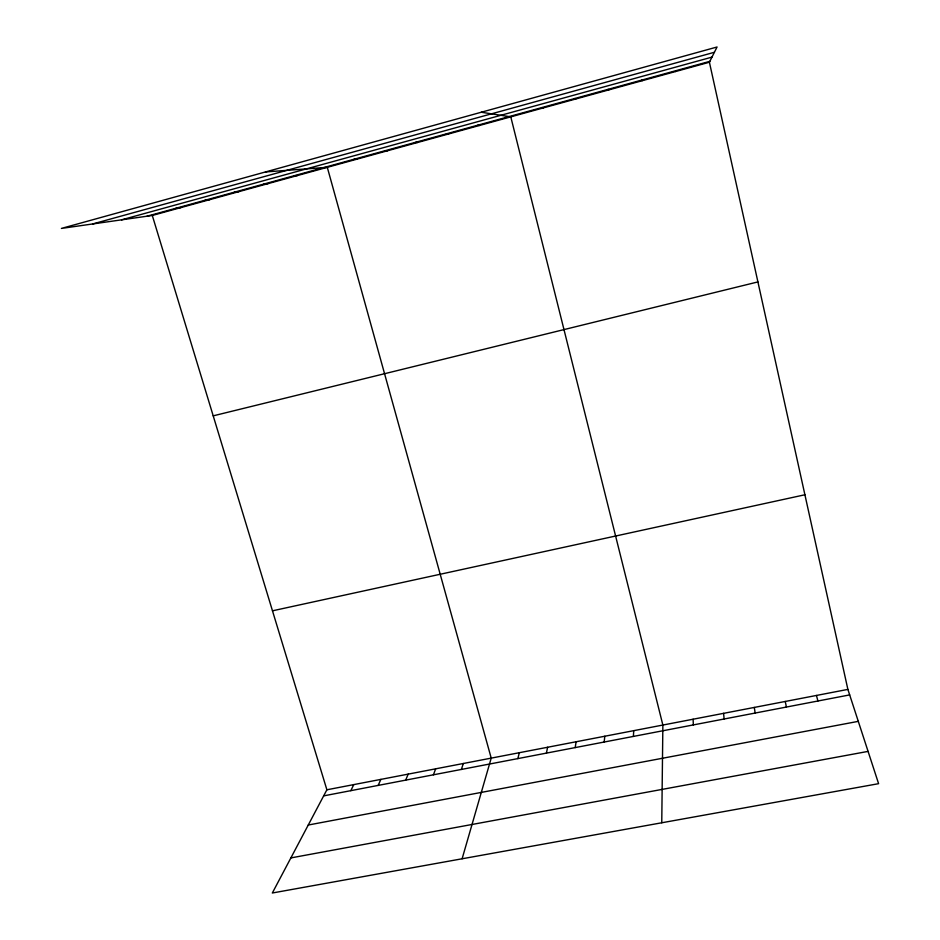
<?xml version="1.0" encoding="UTF-8"?>
<svg xmlns="http://www.w3.org/2000/svg" width="940" height="940" viewBox="0 0 940 940"><rect width="100%" height="100%" fill="white"/><g stroke="black" fill="none" stroke-linecap="round" stroke-linejoin="round"><path stroke-width="1.41" d="M661.76 822.77L662.865 725.045L510.784 116.854L481.292 112.236M633.384 736.42L633.736 730.662M675.602 71.522L675.66 70.758M604.185 742.024L604.808 736.232M575.198 747.594L576.103 741.766M546.422 753.116L547.597 747.253M517.858 758.604L519.315 752.705M462.116 858.772L491.221 758.122L327.296 167.332L265.468 171.95M461.364 769.449L463.338 763.491M433.422 774.807L435.655 768.826M405.692 780.13L408.172 774.125M378.15 785.417L380.888 779.377M350.808 790.669L353.793 784.595M709.406 62.228L717.056 47L61.406 228.42L152.292 215.46L709.406 62.228L847.88 689.396L878.595 783.678L272.33 893L326.885 789.788L152.292 215.46M92.59 223.979L714.412 52.276M121.542 219.843L711.968 57.117M147.004 216.212L709.841 61.347M213.216 415.844L757.91 281.918M272.483 610.812L804.91 494.769M326.885 789.788L847.88 689.396M323.666 795.875L849.678 694.907M308.261 825.026L858.291 721.356M290.871 857.914L868.078 751.389M175.874 208.269L180.891 207.599M204.979 200.267L209.714 199.668M234.307 192.195L238.772 191.678M263.87 184.064L268.041 183.629M293.668 175.862L297.557 175.51M353.981 159.271L357.271 159.083M384.507 150.87L387.48 150.776M415.269 142.398L417.936 142.398M446.288 133.868L448.639 133.95M477.555 125.267L479.588 125.443M541.84 107.583L543.202 107.947M574.869 98.489L575.879 98.959M608.18 89.323L608.838 89.888M641.773 80.076L642.079 80.746M816.449 695.459L817.918 701.005M785.252 701.463L786.404 707.045M754.303 707.432L755.149 713.049M723.589 713.343L724.129 719.006M693.109 719.218L693.344 724.916"/></g></svg>
